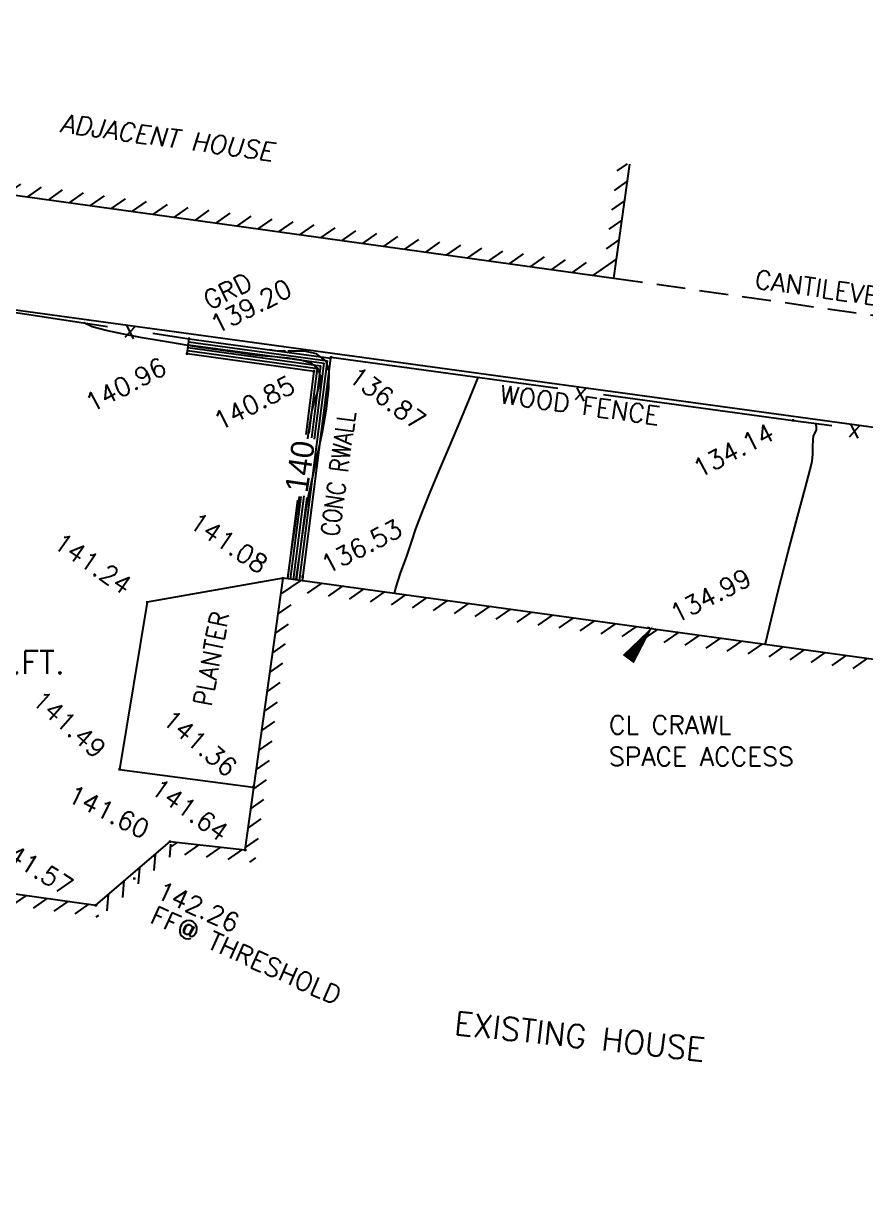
# Model space of a CAD drawing. Extents: x 3812 to 5524, y 4309 to 5867.
# Drawn here: x 4883.7 to 4920.2, y 4926.7 to 4978 of the extents above; entities that cross this region are included whole.
import ezdxf
from ezdxf.enums import TextEntityAlignment as Align

# ---------------------------------------------------------------- set-up
doc = ezdxf.new("R2010")
doc.units = 0
doc.header["$LTSCALE"] = 10
doc.header["$MEASUREMENT"] = 0
doc.header["$PDMODE"] = 2
doc.header["$PDSIZE"] = 0.05
doc.linetypes.add('HIDDEN2', pattern=[0.1875, 0.125, -0.0625])
doc.layers.get('0').update_dxf_attribs({"linetype": 'CONTINUOUS'})
for name, color, linetype in [('BNDRY', 5, 'CONTINUOUS'), ('BUILDING', 1, 'CONTINUOUS'), ('CONCRETE', 32, 'CONTINUOUS'), ('CONT-MJR', 1, 'CONTINUOUS'), ('CONT-MNR', 7, 'CONTINUOUS'), ('ELEV', 7, 'CONTINUOUS'), ('FENCE', 7, 'CONTINUOUS'), ('HATCH', 6, 'CONTINUOUS'), ('PNTS-FIELD5-12-16', 3, 'CONTINUOUS'), ('TEXTM', 11, 'CONTINUOUS'), ('WALL', 32, 'CONTINUOUS')]:
    doc.layers.add(name, color=color, linetype=linetype)
doc.styles.add('L100', font='simplex', dxfattribs={"height": 1})
doc.styles.add('L80', font='simplex.shx', dxfattribs={"height": 0.8})
doc.styles.add('S6', font='SIMPLEX', dxfattribs={"height": 0.083333})

# ---------------------------------------------------------------- blocks, each defined once
blk = doc.blocks.new('POINT')
blk.add_point((0, 0))
at = {"layer": 'ELEV', "style": 'S6'}
blk.add_attdef('ELEV', (0.1191, -0.0403), '', height=0.0833, dxfattribs=at)

msp = doc.modelspace()

# ---------------------------------------------------------------- hatches: boundary and pattern name
at = {"layer": 'HATCH'}
h = msp.add_hatch(dxfattribs=at)
h.set_pattern_fill('ANSI31', color=256, scale=5, angle=349.9925, style=0)
h.set_pattern_definition([(34.9925, (6.3866, -9.35144), (-0.358418253, 0.51201695), [])])
h.paths.add_polyline_path([(4909.289, 4966.901), (4909.977, 4971.853), (4909.481, 4971.922), (4908.863, 4967.465), (4865.918, 4973.425), (4866.537, 4977.882), (4866.042, 4977.951), (4865.354, 4972.999)])
h = msp.add_hatch(dxfattribs=at)
h.set_pattern_fill('ANSI31', color=256, scale=5, angle=349.9925, style=0)
h.set_pattern_definition([(34.9925, (136.81556, 0.544), (-0.358418253, 0.51201695), [])])
h.paths.add_polyline_path([(4894.93, 4953.866), (4893.288, 4942.073), (4890.025, 4942.433), (4890.185, 4941.912), (4893.716, 4941.523), (4895.356, 4953.302), (4931.92, 4948.267), (4927.283, 4914.577), (4864.934, 4922.972), (4867.544, 4941.908), (4886.958, 4939.142), (4886.804, 4939.669), (4867.117, 4942.473), (4864.37, 4922.543), (4927.71, 4914.015), (4932.484, 4948.694)])
h = msp.add_hatch(dxfattribs=at)
h.set_pattern_fill('ANSI31', color=256, scale=5, angle=219.9925, style=0)
h.set_pattern_definition([(264.9925, (136.81556, 0.544), (0.62261455, -0.05455384), [])])
h.paths.add_polyline_path([(4890.185, 4941.912), (4890.025, 4942.433), (4886.804, 4939.669), (4886.958, 4939.142)])

# ---------------------------------------------------------------- linework, layer by layer
at = {"layer": 'BNDRY'}
msp.add_line((5000.004, 4949.529), (4848.866, 4970.233), dxfattribs=at)
at = {"layer": 'BUILDING'}
for p, q in [((4865.354, 4972.999), (4909.289, 4966.901)), ((4909.289, 4966.901), (4909.977, 4971.853)), ((4893.288, 4942.073), (4894.93, 4953.866)), ((4932.484, 4948.694), (4894.93, 4953.866)), ((4867.117, 4942.473), (4886.804, 4939.669)), ((4886.804, 4939.669), (4890.025, 4942.433)), ((4890.025, 4942.433), (4893.288, 4942.073))]:
    msp.add_line(p, q, dxfattribs=at)
at = {"layer": 'BUILDING', "linetype": 'HIDDEN2'}
msp.add_line((4909.289, 4966.901), (4927.479, 4964.296), dxfattribs=at)
at = {"layer": 'CONCRETE'}
for p, q in [((4894.93, 4953.866), (4889.029, 4952.829)), ((4889.029, 4952.829), (4887.835, 4945.566)), ((4887.835, 4945.566), (4893.626, 4944.801))]:
    msp.add_line(p, q, dxfattribs=at)
at = {"layer": 'CONT-MJR', "elevation": 140}
for points in [[(4896.005, 4959.925), (4896.024, 4960.055), (4896.122, 4960.718), (4896.178, 4961.11), (4896.274, 4961.497), (4896.412, 4961.896), (4896.527, 4962.289), (4896.556, 4962.661), (4896.433, 4962.995), (4896.148, 4963.207), (4895.701, 4963.344), (4895.151, 4963.428), (4894.558, 4963.481), (4893.981, 4963.527), (4893.48, 4963.588), (4892.947, 4963.672), (4892.411, 4963.744), (4891.876, 4963.814), (4891.341, 4963.888), (4890.808, 4963.975), (4890.305, 4964.06), (4889.611, 4964.173), (4888.813, 4964.309), (4887.996, 4964.461), (4887.244, 4964.624), (4886.645, 4964.791), (4886.282, 4964.957)], [(4895.123, 4953.839), (4895.131, 4953.883), (4895.268, 4954.86), (4895.423, 4955.941), (4895.585, 4957.064), (4895.637, 4957.418)]]:
    msp.add_lwpolyline(points, dxfattribs=at)
at = {"layer": 'CONT-MNR'}
for points, elevation in [([(4895.037, 4963.731), (4894.594, 4963.737), (4894.348, 4963.787)], 138), ([(4895.479, 4953.79), (4895.504, 4953.914), (4895.576, 4954.425), (4895.65, 4954.935), (4895.725, 4955.445), (4895.8, 4955.955), (4895.875, 4956.465), (4895.948, 4956.976), (4896.048, 4957.509), (4896.218, 4958.286), (4896.425, 4959.221), (4896.633, 4960.23), (4896.809, 4961.227), (4896.919, 4962.127), (4896.927, 4962.845), (4896.8, 4963.296), (4896.385, 4963.616), (4895.838, 4963.725), (4895.22, 4963.729), (4895.128, 4963.73)], 138), ([(4899.761, 4953.2), (4899.821, 4953.458), (4900.041, 4954.126), (4900.282, 4954.789), (4900.5, 4955.441), (4900.695, 4956.021), (4900.979, 4956.768), (4901.332, 4957.642), (4901.732, 4958.606), (4902.16, 4959.622), (4902.594, 4960.65), (4903.015, 4961.652), (4903.401, 4962.591)], 136), ([(4915.854, 4950.984), (4915.948, 4951.391), (4916.407, 4953.267), (4916.853, 4955.012), (4917.254, 4956.538), (4917.582, 4957.761), (4917.806, 4958.594), (4917.894, 4958.951), (4917.917, 4959.259), (4917.926, 4959.593), (4917.932, 4959.878), (4917.944, 4960.037), (4918.011, 4960.169), (4918.075, 4960.3), (4918.073, 4960.445), (4918.052, 4960.591)], 134)]:
    msp.add_lwpolyline(points, dxfattribs=dict(at, elevation=elevation))
at = {"layer": 'FENCE'}
for p, q in [((4879.204, 4966.026), (4887.302, 4964.803)), ((4889.279, 4964.504), (4890.848, 4964.267)), ((4897.008, 4963.466), (4906.851, 4962.118)), ((4908.832, 4961.847), (4917.07, 4960.719)), ((4917.07, 4960.719), (4918.741, 4960.501))]:
    msp.add_line(p, q, dxfattribs=at)
at = {"layer": 'TEXTM'}
msp.add_lwpolyline([(4910.985, 4951.796, 0, 0.599, 0), (4909.909, 4950.353, 0, 0, 0.796751), (4910.843, 4949.255, 0, 0, -0.60528), (4912.282, 4948.252, 0, 0, -2.037399)], format="xyseb", dxfattribs=at)
at = {"layer": 'WALL'}
for p, q in [((4890.76, 4963.624), (4890.848, 4964.267)), ((4890.848, 4964.267), (4897.002, 4963.423)), ((4890.777, 4963.752), (4896.422, 4962.978)), ((4890.795, 4963.881), (4896.567, 4963.089)), ((4890.813, 4964.01), (4896.712, 4963.201)), ((4890.83, 4964.139), (4896.857, 4963.312)), ((4890.76, 4963.624), (4896.276, 4962.867)), ((4895.644, 4953.773), (4896.857, 4963.312)), ((4895.773, 4953.756), (4897.002, 4963.423)), ((4895.926, 4960.11), (4896.276, 4962.867)), ((4896.064, 4960.162), (4896.422, 4962.978)), ((4896.169, 4959.964), (4896.567, 4963.089)), ((4896.294, 4959.913), (4896.712, 4963.201)), ((4895.128, 4953.838), (4895.564, 4957.262)), ((4895.257, 4953.822), (4895.715, 4957.424)), ((4895.386, 4953.806), (4895.849, 4957.446)), ((4895.515, 4953.789), (4895.97, 4957.369))]:
    msp.add_line(p, q, dxfattribs=at)

# ---------------------------------------------------------------- block references
at = {"layer": 'PNTS-FIELD5-12-16'}
ref = msp.add_blockref('POINT', (4890.848, 4964.267), dxfattribs=dict(at, xscale=9.6, yscale=9.6, zscale=9.6, rotation=27.3291666666667))
ref.add_attrib('ELEV', '139.20', (4892.041, 4964.449), dxfattribs={"layer": 'ELEV', "height": 0.8, "rotation": 27.3292, "style": 'S6'})
ref = msp.add_blockref('POINT', (4890.76, 4963.624), dxfattribs=dict(at, xscale=9.6, yscale=9.6, zscale=9.6, rotation=27.3291666666667))
ref.add_attrib('ELEV', '140.96', (4886.608, 4961.049), dxfattribs={"layer": 'ELEV', "height": 0.8, "rotation": 27.3292, "style": 'S6'})
ref = msp.add_blockref('POINT', (4897.008, 4963.466), dxfattribs=dict(at, xscale=9.6, yscale=9.6, zscale=9.6, rotation=323.6109693240175))
ref.add_attrib('ELEV', '136.87', (4897.699, 4962.477), dxfattribs={"layer": 'ELEV', "height": 0.8, "rotation": 323.611, "style": 'S6'})
ref = msp.add_blockref('POINT', (4896.276, 4962.867), dxfattribs=dict(at, xscale=9.6, yscale=9.6, zscale=9.6, rotation=27.3291666666667))
ref.add_attrib('ELEV', '140.85', (4892.181, 4960.258), dxfattribs={"layer": 'ELEV', "height": 0.8, "rotation": 27.3292, "style": 'S6'})
ref = msp.add_blockref('POINT', (4917.07, 4960.719), dxfattribs=dict(at, xscale=9.6, yscale=9.6, zscale=9.6, rotation=27.3291666666667))
ref.add_attrib('ELEV', '134.14', (4912.978, 4958.198), dxfattribs={"layer": 'ELEV', "height": 0.8, "rotation": 27.3292, "style": 'S6'})
ref = msp.add_blockref('POINT', (4894.93, 4953.866), dxfattribs=dict(at, xscale=9.6, yscale=9.6, zscale=9.6, rotation=326.0377183146703))
ref.add_attrib('ELEV', '141.08', (4890.786, 4956.127), dxfattribs={"layer": 'ELEV', "height": 0.8, "rotation": 326.0377, "style": 'S6'})
ref = msp.add_blockref('POINT', (4895.778, 4953.937), dxfattribs=dict(at, xscale=9.6, yscale=9.6, zscale=9.6, rotation=27.3291666666667))
ref.add_attrib('ELEV', '136.53', (4896.837, 4954.025), dxfattribs={"layer": 'ELEV', "height": 0.8, "rotation": 27.3292, "style": 'S6'})
ref = msp.add_blockref('POINT', (4889.029, 4952.829), dxfattribs=dict(at, xscale=9.6, yscale=9.6, zscale=9.6, rotation=325.6682745108097))
ref.add_attrib('ELEV', '141.24', (4884.89, 4955.237), dxfattribs={"layer": 'ELEV', "height": 0.8, "rotation": 325.6683, "style": 'S6'})
ref = msp.add_blockref('POINT', (4910.794, 4951.716), dxfattribs=dict(at, xscale=9.6, yscale=9.6, zscale=9.6, rotation=27.3291666666667))
ref.add_attrib('ELEV', '134.99', (4911.988, 4951.897), dxfattribs={"layer": 'ELEV', "height": 0.8, "rotation": 27.3292, "style": 'S6'})
ref = msp.add_blockref('POINT', (4887.835, 4945.566), dxfattribs=dict(at, xscale=9.6, yscale=9.6, zscale=9.6, rotation=318.6856646112196))
ref.add_attrib('ELEV', '141.49', (4883.959, 4948.475), dxfattribs={"layer": 'ELEV', "height": 0.8, "rotation": 318.6857, "style": 'S6'})
ref = msp.add_blockref('POINT', (4893.626, 4944.801), dxfattribs=dict(at, xscale=9.6, yscale=9.6, zscale=9.6, rotation=319.9820607227789))
ref.add_attrib('ELEV', '141.36', (4889.619, 4947.617), dxfattribs={"layer": 'ELEV', "height": 0.8, "rotation": 319.9821, "style": 'S6'})
ref = msp.add_blockref('POINT', (4893.288, 4942.073), dxfattribs=dict(at, xscale=9.6, yscale=9.6, zscale=9.6, rotation=324.5755065409265))
ref.add_attrib('ELEV', '141.64', (4889.117, 4944.576), dxfattribs={"layer": 'ELEV', "height": 0.8, "rotation": 324.5755, "style": 'S6'})
ref = msp.add_blockref('POINT', (4890.025, 4942.433), dxfattribs=dict(at, xscale=9.6, yscale=9.6, zscale=9.6, rotation=333.4631209246368))
ref.add_attrib('ELEV', '141.60', (4885.491, 4944.217), dxfattribs={"layer": 'ELEV', "height": 0.8, "rotation": 333.4631, "style": 'S6'})
ref = msp.add_blockref('POINT', (4886.804, 4939.669), dxfattribs=dict(at, xscale=9.6, yscale=9.6, zscale=9.6, rotation=328.4153639828272))
ref.add_attrib('ELEV', '141.57', (4882.279, 4942.021), dxfattribs={"layer": 'ELEV', "height": 0.8, "rotation": 328.4154, "style": 'S6'})
ref = msp.add_blockref('POINT', (4888.473, 4940.832), dxfattribs=dict(at, xscale=9.6, yscale=9.6, zscale=9.6, rotation=335.8156592314224))
ref.add_attrib('ELEV', '142.26', (4889.358, 4940.011), dxfattribs={"layer": 'ELEV', "height": 0.8, "rotation": 335.8157, "style": 'S6'})

# ---------------------------------------------------------------- texts
at = {"layer": 'BUILDING', "style": 'L100'}
msp.add_text('EXISTING HOUSE', height=1, rotation=353.8451, dxfattribs=at).set_placement((4902.322, 4934.066))
at = {"layer": 'CONT-MJR', "insert": (4895.665, 4958.723, 175), "char_height": 1, "attachment_point": 5, "rotation": 81.638}
msp.add_mtext('{140}', dxfattribs=at)
at = {"layer": 'FENCE', "style": 'L80'}
for rotation, p in [(351.4122, (4888.301, 4964.694)), (352.2017, (4907.842, 4961.983)), (352.5664, (4919.733, 4960.371))]:
    msp.add_text('x', height=0.8, rotation=rotation, dxfattribs=at).set_placement(p, align=Align.MIDDLE)
at = {"layer": 'TEXTM', "style": 'L80', "oblique": 10}
msp.add_text('ADJACENT HOUSE', height=0.8, rotation=352.1793, dxfattribs=at).set_placement((4885.219, 4973.245))
at = {"layer": 'TEXTM', "style": 'L80'}
for s, rotation, p in [('GRD', 25.9006, (4891.719, 4965.509)), ('CANTILEVER', 351.9327, (4915.356, 4966.472)), ('WOOD FENCE', 352.1291, (4904.288, 4961.475)), ('FF@ THRESHOLD', 336.0027, (4889.098, 4938.938))]:
    msp.add_text(s, height=0.8, rotation=rotation, dxfattribs=at).set_placement(p)
for s, rotation, width, p in [('CONC RWALL', 82.1383, 0.8, (4897.349, 4955.662)), ('PLANTER', 79.109, 0.9, (4891.811, 4948.275))]:
    msp.add_text(s, height=0.8, rotation=rotation, dxfattribs=dict(at, width=width)).set_placement(p)
at = {"layer": 'TEXTM', "color": 1, "style": 'L80'}
msp.add_text('AREA = 7,614 SQ.FT.', height=1, dxfattribs=at).set_placement((4878.256, 4949.716), align=Align.CENTER)
at = {"layer": 'TEXTM', "style": 'L80'}
for s, p in [('CL CRAWL', (4909.071, 4947.101)), ('SPACE ACCESS', (4909.071, 4945.729))]:
    msp.add_text(s, height=0.8, dxfattribs=at).set_placement(p)

doc.saveas('drawing.dxf')
